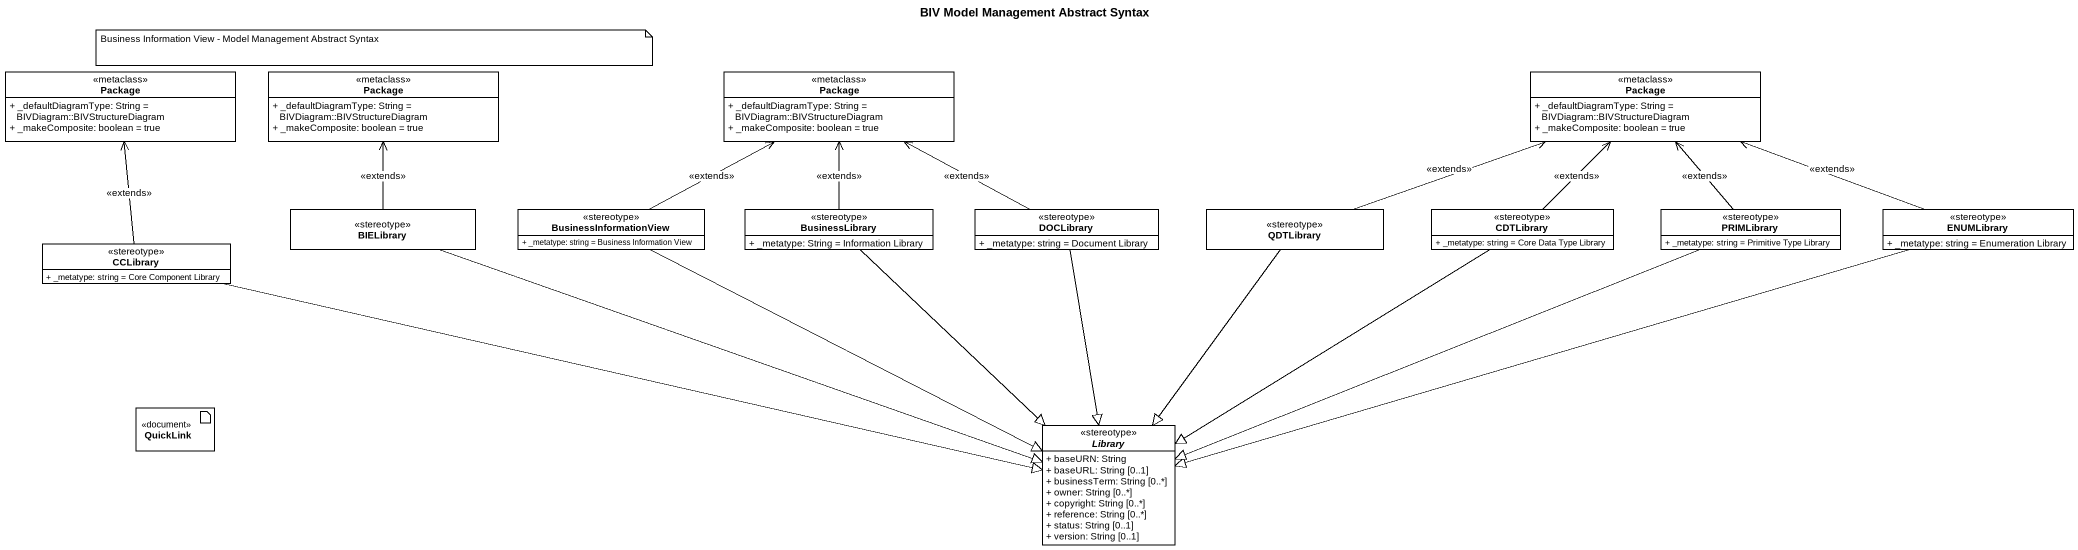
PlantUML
@startuml
title BIV Model Management Abstract Syntax
allowmixing
hide circle
hide empty members
skinparam classAttributeIconSize 0
class "Package" as Package_ <<metaclass>> {
  + _defaultDiagramType: String = BIVDiagram::BIVStructureDiagram
  + _makeComposite: boolean = true
}
class "Package" as Package__2 <<metaclass>> {
  + _defaultDiagramType: String = BIVDiagram::BIVStructureDiagram
  + _makeComposite: boolean = true
}
class "Package" as Package__3 <<metaclass>> {
  + _defaultDiagramType: String = BIVDiagram::BIVStructureDiagram
  + _makeComposite: boolean = true
}
class "Package" as Package__4 <<metaclass>> {
  + _defaultDiagramType: String = BIVDiagram::BIVStructureDiagram
  + _makeComposite: boolean = true
}
class BIELibrary <<stereotype>>
class BusinessInformationView <<stereotype>> {
  + _metatype: string = Business Information View
}
class BusinessLibrary <<stereotype>> {
  + _metatype: String = Information Library
}
class DOCLibrary <<stereotype>> {
  + _metatype: string = Document Library
}
class QDTLibrary <<stereotype>>
class CDTLibrary <<stereotype>> {
  + _metatype: string = Core Data Type Library
}
class PRIMLibrary <<stereotype>> {
  + _metatype: string = Primitive Type Library
}
class ENUMLibrary <<stereotype>> {
  + _metatype: string = Enumeration Library
}
class CCLibrary <<stereotype>> {
  + _metatype: string = Core Component Library
}
artifact QuickLink <<document>>
abstract class Library <<stereotype>> {
  + baseURN: String
  + baseURL: String [0..1]
  + businessTerm: String [0..*]
  + owner: String [0..*]
  + copyright: String [0..*]
  + reference: String [0..*]
  + status: String [0..1]
  + version: String [0..1]
}
BIELibrary -up-> Package__2 : <<extends>>
BIELibrary -right-|> Library
BusinessInformationView -right-> Package__3 : <<extends>>
BusinessInformationView -right-|> Library
BusinessLibrary -up-> Package__3 : <<extends>>
BusinessLibrary --|> Library
DOCLibrary -left-> Package__3 : <<extends>>
DOCLibrary --|> Library
QDTLibrary -right-> Package__4 : <<extends>>
QDTLibrary --|> Library
CDTLibrary -up-> Package__4 : <<extends>>
CDTLibrary --|> Library
PRIMLibrary -up-> Package__4 : <<extends>>
PRIMLibrary -left-|> Library
ENUMLibrary -left-> Package__4 : <<extends>>
ENUMLibrary -left-|> Library
CCLibrary -up-> Package_ : <<extends>>
CCLibrary -right-|> Library
note as N1
  Business Information View - Model Management Abstract Syntax
end note
@enduml
